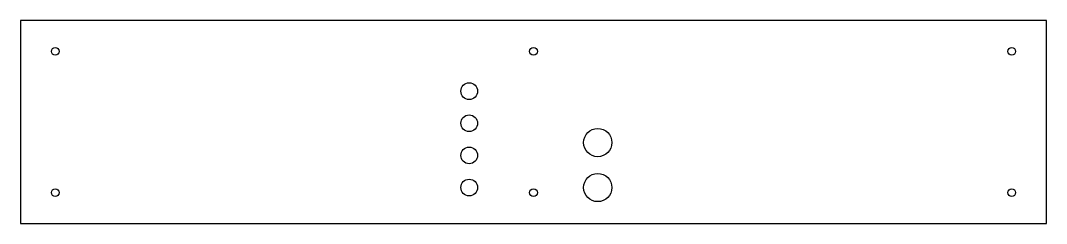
# Model space of a CAD drawing. Header units: millimetres. Extents: x 100 to 898, y 189 to 347.
import ezdxf

# ---------------------------------------------------------------- set-up
doc = ezdxf.new("R2010")
doc.units = ezdxf.units.MM

msp = doc.modelspace()

# ---------------------------------------------------------------- linework, layer by layer
at = {"color": 7, "linetype": 'Continuous', "lineweight": 25}
for p, q in [((100.39, 346.86), (100.39, 188.86)), ((898.39, 346.86), (100.39, 346.86)), ((898.39, 188.86), (898.39, 346.86)), ((100.39, 188.86), (898.39, 188.86))]:
    msp.add_line(p, q, dxfattribs=at)
for centre, radius in [((127.39, 322.86), 3), ((499.39, 322.86), 3), ((871.39, 322.86), 3), ((449.39, 291.86), 6.5), ((449.39, 266.86), 6.5), ((549.39, 251.86), 11), ((449.39, 241.86), 6.5), ((549.39, 216.86), 11), ((127.39, 212.86), 3), ((449.39, 216.86), 6.5), ((499.39, 212.86), 3), ((871.39, 212.86), 3)]:
    msp.add_circle(centre, radius, dxfattribs=at)

doc.saveas('drawing.dxf')
